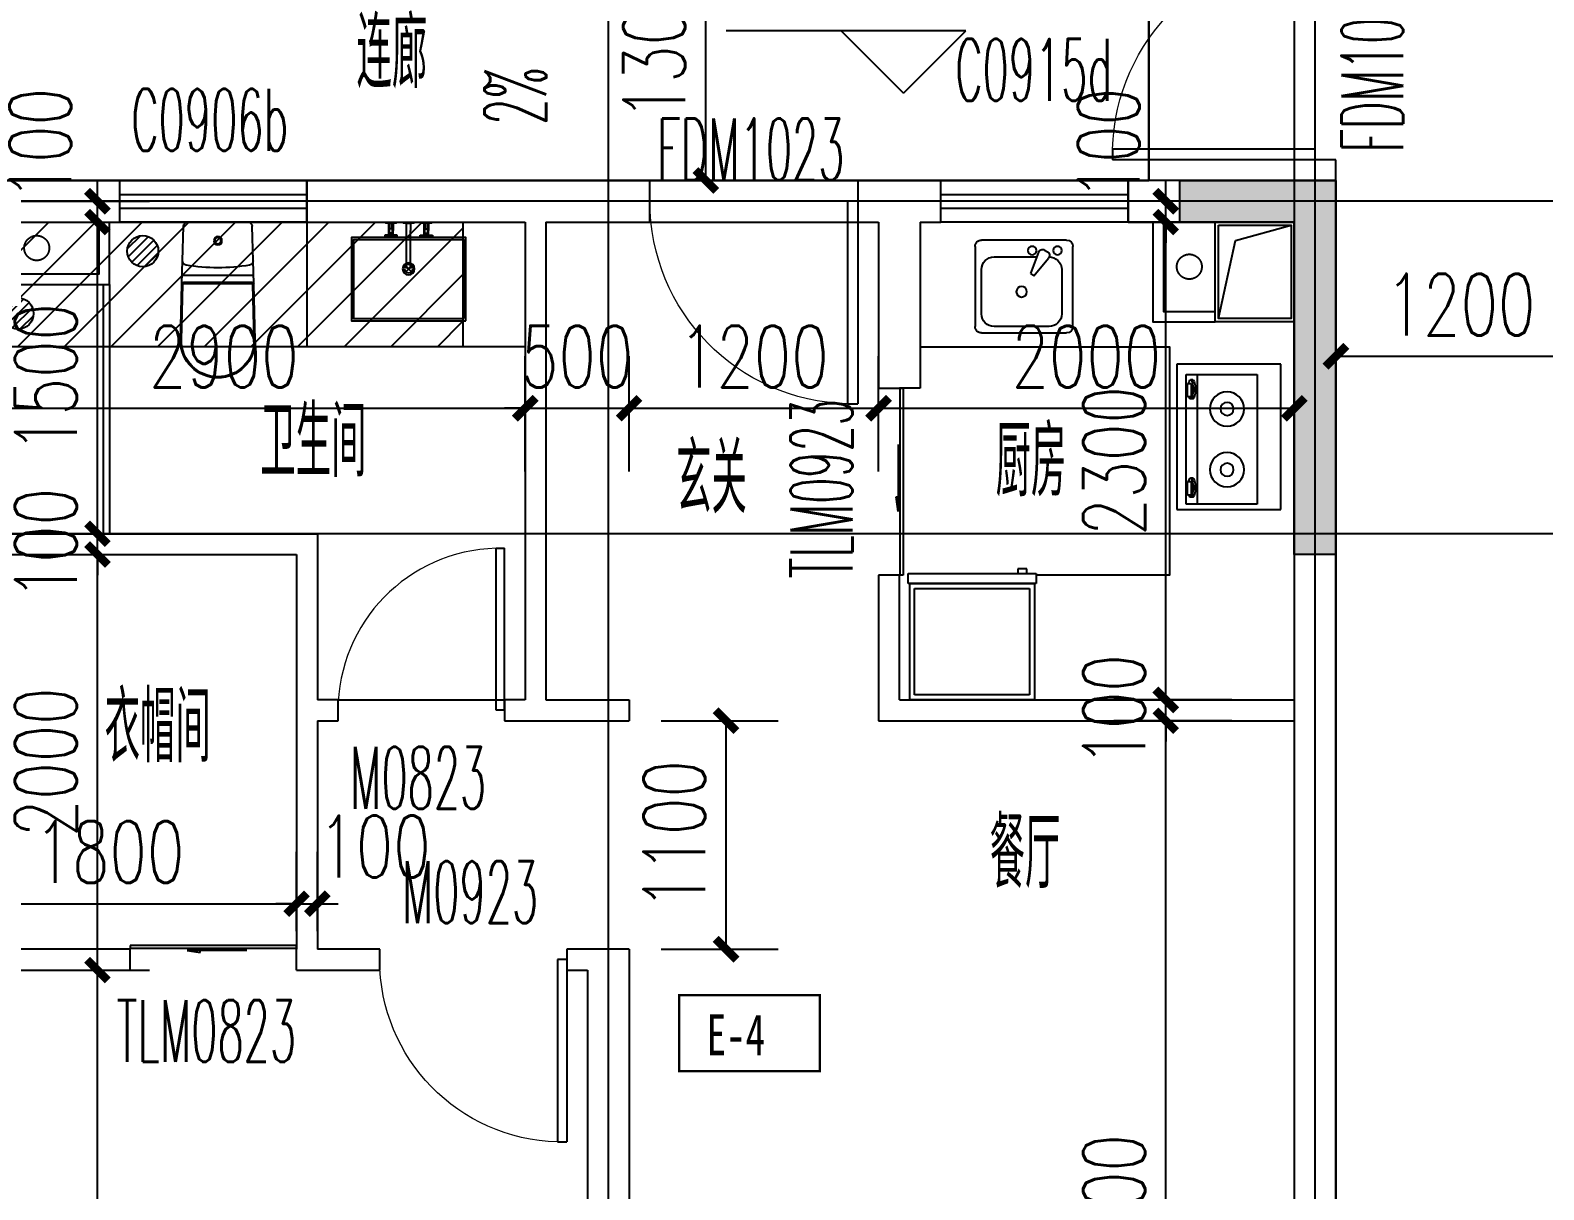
# Model space of a CAD drawing. Extents: x -59851 to 653804, y -249523 to 437614.
# Drawn here: x -9495 to -2214, y 70948 to 76529 of the extents above; entities that cross this region are included whole.
import ezdxf

# ---------------------------------------------------------------- set-up
doc = ezdxf.new("R2010")
doc.units = 0
doc.header["$LTSCALE"] = 1000
doc.header["$MEASUREMENT"] = 0
doc.linetypes.add('CONTINOUS', pattern=[0])
doc.linetypes.add('PS', pattern=[3200, 1500, -200, 1500])
doc.layers.add('A-area(算半面积)', color=23, linetype='Continuous', plot=False)
for name, color, linetype in [('A-Lvtry（卫生间）', 5, 'Continuous'), ('A-Lvtry（厨房）', 5, 'CONTINOUS'), ('A-烟气道', 105, 'Continuous'), ('A-第三道尺寸线', 105, 'Continuous'), ('A-降板区域', 251, 'Continuous'), ('DIM_ELEV', 3, 'Continuous'), ('DIM_SYMB', 3, 'Continuous'), ('DOTE', 16, 'Continuous'), ('LABEL_PM', 7, 'Continuous'), ('mianji', 6, 'Continuous'), ('NL', 5, 'Continuous'), ('PS', 6, 'PS'), ('PUB_HATCH', 8, 'Continuous'), ('PUB_TEXT', 7, 'Continuous'), ('WALL', 2, 'Continuous'), ('WINDOW', 4, 'Continuous'), ('WINDOW_TEXT', 7, 'Continuous'), ('剪力墙', 6, 'Continuous'), ('户型标示', 7, 'Continuous')]:
    doc.layers.add(name, color=color, linetype=linetype)
doc.styles.add('_TCH_DIM', font='SIMPLEX.shx', dxfattribs={"width": 0.7, "bigfont": 'GBCBIG.shx'})
doc.styles.add('_TCH_DIM_T3', font='SIMPLEX.shx', dxfattribs={"width": 0.705882, "bigfont": 'GBCBIG.shx'})
doc.styles.add('_TCH_WINDOW', font='SIMPLEX.shx', dxfattribs={"width": 0.7, "height": 3.5, "bigfont": 'GBCBIG.shx'})
doc.styles.get("Standard").update_dxf_attribs({"font": 'gbenor.shx', "width": 0.7, "bigfont": 'gbcbig.shx'})
doc.styles.add('黑体', font='simhei.ttf', dxfattribs={"width": 0.7})
doc.dimstyles.new('_TCH_ARCH&&100', dxfattribs={"dimtxt": 297.5, "dimasz": 100, "dimexe": 250, "dimexo": 300, "dimgap": 100, "dimtad": 1, "dimdec": 0, "dimzin": 0, "dimdsep": 46, "dimtxsty": '_TCH_DIM_T3', "dimblk": 'ARCHTICK', "dimcen": 0.09, "dimclrt": 7, "dimazin": 2, "dimtfac": 1, "dimtdec": 0, "dimtix": 1, "dimtmove": 2, "dimatfit": 3, "dimfxl": 0, "dimtolj": 1, "dimtzin": 0, "dimarcsym": 0})

# ---------------------------------------------------------------- blocks, each defined once
blk = doc.blocks.new('fdsfdsgfdsgb')
at = {"layer": 'mianji'}
blk.add_lwpolyline([(-184108.2, 152188.3), (-172408.2, 152188.3), (-172408.2, 151788.3), (-168508.2, 151788.3), (-168508.2, 145088.3), (-174408.2, 145088.3)], dxfattribs=at)
blk.add_lwpolyline([(-182008.2, 152188.3), (-182008.2, 150388.3), (-169908.2, 150388.3), (-169908.2, 146588.3), (-174408.2, 146588.3), (-174408.2, 145088.3), (-168508.2, 145088.3), (-168508.2, 151788.3), (-172408.2, 151788.3), (-172408.2, 152188.3)], close=True, dxfattribs=at)
blk = doc.blocks.new('zhouxianssceng0329')
at = {"layer": 'DOTE'}
for p, q in [((-3313.7, 132089.9), (-3313.7, 148798.2)), ((-6713.7, 132089.9), (-6713.7, 143398.2)), ((5501.3, 141898.2), (-10113.7, 141898.2)), ((5501.3, 140298.2), (-44988.6, 140298.2))]:
    blk.add_line(p, q, dxfattribs=at)
blk = doc.blocks.new('jgjlq030328')
at = {"layer": 'PUB_HATCH'}
blk.add_hatch(color=256, dxfattribs=at).paths.add_polyline_path([(-250285, 15511.9), (-249535, 15511.9), (-249535, 13711.9), (-249735, 13711.9), (-249735, 15311.9), (-250285, 15311.9)])
at = {"layer": '剪力墙'}
blk.add_lwpolyline([(-250285, 15511.9), (-249535, 15511.9), (-249535, 13711.9), (-249735, 13711.9), (-249735, 15311.9), (-250285, 15311.9)], close=True, dxfattribs=at)
blk = doc.blocks.new('A$C2EEA3612')
at = {"linetype": 'Continuous'}
for p, q in [((-180, 570), (-172.9, 299.7)), ((-175, 570.2), (-168, 299.8)), ((175, 570.2), (168, 299.8)), ((180, 570), (172.9, 299.7)), ((-172.9, 299.7), (-171.1, 240)), ((-163, 295), (163, 295)), ((172.9, 299.7), (171.1, 240)), ((-171.6, 255), (171.6, 255)), ((-171.1, 240), (-169.5, 186.6)), ((-163, 290), (163, 290)), ((171.1, 240), (169.5, 186.6)), ((-169.5, 186.6), (-165.6, 19.4)), ((169.5, 186.6), (165.6, 19.4)), ((-145.6, 0), (145.6, 0))]:
    blk.add_line(p, q, dxfattribs=at)
for radius in [20, 15]:
    blk.add_circle((0, 90), radius, dxfattribs=at)
for centre, radius, start, end in [((0, 570), 180, 0, 180), ((0, 570), 175, 0, 180), ((-163, 300), 10, 181.7534, 270), ((-163, 300), 5, 181.7534, 270), ((163, 300), 5, 270, 358.2466), ((163, 300), 10, 270, 358.2466), ((0, -673.3), 893.4, 80.14434, 99.85566), ((-149.5, 187.2), 20, 99.85566, 181.7534), ((149.5, 187.2), 20, 358.2466, 80.14434), ((-145.6, 20), 20, 181.7534, 270), ((145.6, 20), 20, 270, 358.2466)]:
    blk.add_arc(centre, radius, start, end, dxfattribs=at)
blk = doc.blocks.new('g3wr')
at = {"color": 251}
blk.add_wipeout([(92376.5, 176270.3), (92376.5, 176416), (92376.5, 176561.6), (92382.1, 176575.5), (92395.9, 176581.5), (92459.4, 176583.5), (92576.3, 176580.9), (92666.2, 176588.6), (92736.4, 176588), (92946.5, 176596), (92946.5, 176591), (93056.8, 176558.2), (93056.8, 176558.2), (93126.5, 176416), (93075.6, 176297.8), (92946.5, 176236), (92831.5, 176244.5), (92676.2, 176243), (92576.3, 176251), (92395.9, 176250.4)], dxfattribs=at)
at = {"xscale": -1, "rotation": 270}
blk.add_blockref('A$C2EEA3612', (92376.5, 176416), dxfattribs=at)
blk = doc.blocks.new('A$C12CE3BE6')
at = {"ltscale": 10}
for p, q in [((180, 469), (200, 469)), ((182.5, 422), (182.5, 442)), ((197.5, 442), (182.5, 442)), ((184.5, 442), (184.5, 469)), ((195.5, 442), (195.5, 469)), ((197.5, 422), (197.5, 442)), ((285.2, 469), (265.2, 469)), ((370, 469), (350, 469)), ((352.5, 422), (352.5, 442)), ((352.5, 442), (367.5, 442)), ((354.5, 442), (354.5, 469)), ((365.5, 442), (365.5, 469)), ((367.5, 422), (367.5, 442)), ((220, 412), (160, 412)), ((160, 412), (160, 405)), ((220, 405), (160, 405)), ((180, 412), (180, 435)), ((197.5, 422), (182.5, 422)), ((187, 412), (187, 422)), ((193, 412), (193, 422)), ((200, 412), (200, 435)), ((220, 405), (220, 412)), ((265.2, 260), (265.2, 435)), ((285.2, 260), (285.2, 435)), ((330, 412), (390, 412)), ((330, 405), (330, 412)), ((330, 405), (390, 405)), ((350, 412), (350, 435)), ((352.5, 422), (367.5, 422)), ((357, 412), (357, 422)), ((363, 412), (363, 422)), ((370, 412), (370, 435)), ((390, 412), (390, 405))]:
    blk.add_line(p, q, dxfattribs=at)
for p, q in [((260.9, 235.9), (289.1, 264.1)), ((260.9, 264.1), (289.1, 235.9))]:
    blk.add_line(p, q)
for points in [[(200, 435), (200, 469), (215, 469), (215, 475), (165, 475), (165, 469), (180, 469), (180, 435)], [(285.2, 435), (285.2, 469), (299.8, 469), (299.8, 475), (250.2, 475), (250.2, 469), (265.2, 469), (265.2, 435)], [(370, 435), (370, 469), (385, 469), (385, 475), (335, 475), (335, 469), (350, 469), (350, 435)]]:
    blk.add_lwpolyline(points, dxfattribs=at)
for points in [[(0, 0), (0, 400), (550, 400), (550, 0)], [(10, 10), (10, 390), (540, 390), (540, 10)]]:
    blk.add_lwpolyline(points, close=True)
for centre in [(190, 408.5), (360, 408.5)]:
    blk.add_circle(centre, 3.5, dxfattribs=at)
for radius in [29.1, 20]:
    blk.add_circle((275, 250), radius)
blk.add_arc((275.2, 260), 10, 180, 0, dxfattribs=at)
blk = doc.blocks.new('BX1')
at = {"layer": 'A-Lvtry（卫生间）'}
for p, q in [((-560, 8), (-607.7, 8)), ((-607.7, 8), (-607.7, -608)), ((-560, -608), (-560, 8)), ((0, 0), (-560, 0)), ((0, -600), (0, 0)), ((-560, 0), (-560, -600)), ((-24, -24), (-536, -24)), ((-536, -24), (-536, -576)), ((-24, -576), (-24, -24)), ((-631.1, -564.3), (-631.1, -520)), ((-631.1, -520), (-607.7, -520)), ((-607.7, -564.3), (-631.1, -564.3)), ((-607.7, -520), (-607.7, -564.3)), ((-536, -576), (-24, -576)), ((-607.7, -608), (-560, -608)), ((-560, -600), (0, -600))]:
    blk.add_line(p, q, dxfattribs=at)
blk = doc.blocks.new('zt1')
at = {"layer": 'A-Lvtry（卫生间）', "linetype": 'Continuous'}
for p, q in [((-700, 0), (0, 0)), ((-700, -500), (-700, 0)), ((0, 0), (0, -500)), ((0, -500), (-700, -500))]:
    blk.add_line(p, q, dxfattribs=at)
at = {"layer": 'A-Lvtry（卫生间）'}
for p, q in [((-673.5, -113.1), (-673.5, -455.5)), ((-50.7, -113.1), (-673.5, -113.1)), ((-50.7, -455.5), (-50.7, -113.1)), ((-673.5, -399.8), (-50.7, -399.8)), ((-640.9, -422.1), (-640.8, -433.8)), ((-565.7, -431.5), (-630.4, -431.5)), ((-630.4, -431.5), (-630.4, -448.2)), ((-565.7, -448.2), (-565.7, -431.5)), ((-549.1, -423.2), (-549.1, -433.7)), ((-167.9, -422.1), (-167.8, -433.8)), ((-157.4, -431.5), (-157.4, -448.2)), ((-92.7, -431.5), (-157.4, -431.5)), ((-92.7, -448.2), (-92.7, -431.5)), ((-76.1, -423.2), (-76.1, -433.7)), ((-673.5, -455.5), (-50.7, -455.5)), ((-630.4, -448.2), (-565.7, -448.2)), ((-157.4, -448.2), (-92.7, -448.2))]:
    blk.add_line(p, q, dxfattribs=at)
for points in [[(-549.1, -423.2, 0.259034), (-551, -419.8, 0.076276), (-562.5, -414.9, 0.036515), (-576.1, -412.4, 0.026615), (-594.9, -411.4, 0.026615), (-613.8, -412.4, 0.036515), (-627.3, -414.9, 0.076276), (-638.9, -419.8, 0.259034), (-640.8, -423.2, 0.078462), (-640.6, -424.5, 0.056762)], [(-549.1, -433.7, 0.259034), (-551, -430.3, 0.076276), (-562.5, -425.4, 0.036515), (-576.1, -422.9, 0.026615), (-594.9, -421.9, 0.026615), (-613.8, -422.9, 0.036515), (-627.3, -425.4, 0.076276), (-638.9, -430.3, 0.259034), (-640.8, -433.7, 0.259034), (-638.9, -437.2, 0.056762), (-630.4, -441.2, 0.036515)], [(-565.7, -442.9, 0.008736), (-562.5, -442.1, 0.076276), (-551, -437.2, 0.259034), (-549.1, -433.7, 0.259034)], [(-76.1, -423.2, 0.259034), (-78, -419.8, 0.076276), (-89.5, -414.9, 0.036515), (-103.1, -412.4, 0.026615), (-121.9, -411.4, 0.026615), (-140.8, -412.4, 0.036515), (-154.3, -414.9, 0.076276), (-165.9, -419.8, 0.259034), (-167.8, -423.2, 0.078462), (-167.6, -424.5, 0.056762)], [(-76.1, -433.7, 0.259034), (-78, -430.3, 0.076276), (-89.5, -425.4, 0.036515), (-103.1, -422.9, 0.026615), (-121.9, -421.9, 0.026615), (-140.8, -422.9, 0.036515), (-154.3, -425.4, 0.076276), (-165.9, -430.3, 0.259034), (-167.8, -433.7, 0.259034), (-165.9, -437.2, 0.056762), (-157.4, -441.2, 0.036515)], [(-92.7, -442.9, 0.008736), (-89.5, -442.1, 0.076276), (-78, -437.2, 0.259034), (-76.1, -433.7, 0.259034)]]:
    blk.add_lwpolyline(points, format="xyb", dxfattribs=at)
at = {"layer": 'A-Lvtry（卫生间）', "linetype": 'Continuous'}
for centre, radius in [((-508.4, -258.5), 82.5), ((-215.8, -258.5), 82.5), ((-508.4, -258.5), 31.6), ((-215.8, -258.5), 31.6)]:
    blk.add_circle(centre, radius, dxfattribs=at)
at = {"layer": 'A-Lvtry（卫生间）', "width": 0.8, "flags": 9}
for tag in ['YSIZE', 'XSIZE']:
    blk.add_attdef(tag, (-350, 0), '', height=0.5, dxfattribs=at)
blk = doc.blocks.new('t4')
at = {"layer": 'A-Lvtry（卫生间）'}
for p, q in [((3876545.3, 2552259.6), (3876931.4, 2552259.6)), ((3876514.8, 2551819.5), (3876514.8, 2552229.1)), ((3876819.6, 2552205.6), (3876606.3, 2552205.6)), ((3876961.9, 2552229.1), (3876961.9, 2551819.5)), ((3876545.3, 2552144.6), (3876545.3, 2551880.5)), ((3876790.3, 2552072.2), (3876875.1, 2552142)), ((3876903.3, 2552093.1), (3876800.4, 2552054.6)), ((3876880.6, 2551880.5), (3876880.6, 2552084.6)), ((3876913.8, 2552122.3), (3876905.6, 2552136.5)), ((3876800.4, 2552054.6), (3876790.3, 2552072.2)), ((3876606.3, 2551819.5), (3876819.6, 2551819.5)), ((3876931.4, 2551789), (3876545.3, 2551789))]:
    blk.add_line(p, q, dxfattribs=at)
for centre, major_axis, start_param, end_param in [((3876545.3, 2552229.1), (-21.6, 21.6), -0.785398, 0.785398), ((3876931.4, 2552229.1), (-21.6, 21.6), 3.926991, 5.497787), ((3876606.3, 2552144.6), (-43.1, 43.1), -0.785398, 0.785398), ((3876819.6, 2552144.6), (43.1, 43.1), 5.497787, 7.068583), ((3876911.1, 2552185.3), (-14.4, 14.4), 4.712389, 10.995574), ((3876888, 2552126.3), (14.4, 14.4), 6.021386, 7.757331), ((3876911.1, 2552063.4), (14.4, 14.4), 6.283185283893945, 12.56637059107353), ((3876896.2, 2552112.2), (-14.4, 14.4), 2.714645, 4.45059), ((3876713, 2552012.6), (18, 18), 6.283185283897186, 12.56637059107677), ((3876606.3, 2551880.5), (-43.1, 43.1), 0.785398, 2.356194), ((3876819.6, 2551880.5), (-43.1, 43.1), 2.356194, 3.926991), ((3876545.3, 2551819.5), (21.6, 21.6), 2.356194, 3.926991), ((3876931.4, 2551819.5), (-21.6, 21.6), 2.356194, 3.926991)]:
    blk.add_ellipse(centre, major_axis=major_axis, ratio=1, start_param=start_param, end_param=end_param, dxfattribs=at)
blk = doc.blocks.new('$DorLib2D$00000001')
for p, q in [((0.45, 0.975), (0.5, 0.975)), ((0.45, 0), (0.45, 0.975)), ((0.5, 0), (0.5, 0.975)), ((0.5, 0), (0.45, 0))]:
    blk.add_line(p, q)
at = {"lineweight": 13}
blk.add_arc((0.475, 0), 0.975, 91.46928, 180, dxfattribs=at)
blk = doc.blocks.new('$DorLib2D$00000129')
at = {"color": 0, "linetype": 'Continuous'}
for p, q in [((-0.5, 0.545), (-0.5, 0.6866)), ((-0.5, 0.6866), (0.5, 0.6866)), ((0.5, 0.6866), (0.5, 0.545)), ((0.5, 0.545), (-0.5, 0.545)), ((-0.5, 0.5), (-0.5, 0.545)), ((0.5, 0.5), (0.5, 0.545)), ((-0.2, 0.4375), (0.1584, 0.4375)), ((0.1584, 0.4375), (0.0804, 0.3408)), ((0.0804, 0.3408), (0.0804, 0.4375))]:
    blk.add_line(p, q, dxfattribs=at)
blk = doc.blocks.new('$TCHSYS$WIN2D')
for p, q in [((-0.5, 0.5), (0.5, 0.5)), ((-0.5, 0.5), (-0.5, -0.5)), ((0.5, 0.5), (0.5, -0.5)), ((0.5, 0.1667), (-0.5, 0.1667)), ((0.5, -0.1667), (-0.5, -0.1667)), ((-0.5, -0.5), (0.5, -0.5))]:
    blk.add_line(p, q)
blk = doc.blocks.new('_ArchTick')
at = {"color": 0, "linetype": 'ByBlock', "const_width": 0.4}
blk.add_lwpolyline([(-0.5, -0.5), (0.5, 0.5)], dxfattribs=at)
blk = doc.blocks.new('*D757')
at = {"layer": 'A-第三道尺寸线', "color": 0, "lineweight": -2, "transparency": 16777216}
for p, q in [((17873.7, 167934.8), (17873.7, 168034.8)), ((17457.5, 167934.8), (18123.7, 167934.8)), ((17873.7, 167834.8), (17873.7, 167934.8)), ((17457.5, 167834.8), (18123.7, 167834.8)), ((17873.7, 167834.8), (17873.7, 167734.8))]:
    blk.add_line(p, q, dxfattribs=at)
at = {"layer": 'Defpoints', "color": 0, "transparency": 16777216}
for p in [(17157.5, 167934.8), (17873.7, 167934.8), (17157.5, 167834.8)]:
    blk.add_point(p, dxfattribs=at)
at = {"layer": 'A-第三道尺寸线', "color": 0, "lineweight": -2, "transparency": 16777216, "xscale": 100, "yscale": 100, "zscale": 100}
for p, rotation in [((17873.7, 167934.8), 270), ((17873.7, 167834.8), 90)]:
    blk.add_blockref('_ArchTick', p, dxfattribs=dict(at, rotation=rotation))
at = {"layer": 'A-第三道尺寸线', "color": 7, "transparency": 16777216, "insert": (17598.7, 168209.8), "char_height": 297.5, "attachment_point": 5, "rotation": 90, "style": '_TCH_DIM_T3'}
blk.add_mtext('\\A1;100', dxfattribs=at)
blk = doc.blocks.new('*D758')
at = {"layer": 'A-第三道尺寸线', "color": 0, "lineweight": -2, "transparency": 16777216}
for p, q in [((17457.5, 167834.8), (18123.7, 167834.8)), ((17873.7, 166334.8), (17873.7, 167834.8)), ((17457.5, 166334.8), (18123.7, 166334.8))]:
    blk.add_line(p, q, dxfattribs=at)
at = {"layer": 'Defpoints', "color": 0, "transparency": 16777216}
for p in [(17157.5, 167834.8), (17873.7, 167834.8), (17157.5, 166334.8)]:
    blk.add_point(p, dxfattribs=at)
at = {"layer": 'A-第三道尺寸线', "color": 0, "lineweight": -2, "transparency": 16777216, "xscale": 100, "yscale": 100, "zscale": 100}
for p, rotation in [((17873.7, 167834.8), 90), ((17873.7, 166334.8), 270)]:
    blk.add_blockref('_ArchTick', p, dxfattribs=dict(at, rotation=rotation))
at = {"layer": 'A-第三道尺寸线', "color": 7, "transparency": 16777216, "insert": (17625, 167084.8), "char_height": 297.5, "attachment_point": 5, "rotation": 90, "style": '_TCH_DIM_T3'}
blk.add_mtext('\\A1;1500', dxfattribs=at)
blk = doc.blocks.new('*D759')
at = {"layer": 'A-第三道尺寸线', "color": 0, "lineweight": -2, "transparency": 16777216}
for p, q in [((17873.7, 166334.8), (17873.7, 166434.8)), ((17457.5, 166334.8), (18123.7, 166334.8)), ((17873.7, 166234.8), (17873.7, 166334.8)), ((17457.5, 166234.8), (18123.7, 166234.8)), ((17873.7, 166234.8), (17873.7, 166134.8))]:
    blk.add_line(p, q, dxfattribs=at)
at = {"layer": 'Defpoints', "color": 0, "transparency": 16777216}
for p in [(17157.5, 166334.8), (17873.7, 166334.8), (17157.5, 166234.8)]:
    blk.add_point(p, dxfattribs=at)
at = {"layer": 'A-第三道尺寸线', "color": 0, "lineweight": -2, "transparency": 16777216, "xscale": 100, "yscale": 100, "zscale": 100}
for p, rotation in [((17873.7, 166334.8), 270), ((17873.7, 166234.8), 90)]:
    blk.add_blockref('_ArchTick', p, dxfattribs=dict(at, rotation=rotation))
at = {"layer": 'A-第三道尺寸线', "color": 7, "transparency": 16777216, "insert": (17625, 166284.8), "char_height": 297.5, "attachment_point": 5, "rotation": 90, "style": '_TCH_DIM_T3'}
blk.add_mtext('\\A1;100', dxfattribs=at)
blk = doc.blocks.new('*D760')
at = {"layer": 'A-第三道尺寸线', "color": 0, "lineweight": -2, "transparency": 16777216}
for p, q in [((17457.5, 166234.8), (18123.7, 166234.8)), ((17873.7, 164234.8), (17873.7, 166234.8)), ((17457.5, 164234.8), (18123.7, 164234.8))]:
    blk.add_line(p, q, dxfattribs=at)
at = {"layer": 'Defpoints', "color": 0, "transparency": 16777216}
for p in [(17157.5, 166234.8), (17873.7, 166234.8), (17157.5, 164234.8)]:
    blk.add_point(p, dxfattribs=at)
at = {"layer": 'A-第三道尺寸线', "color": 0, "lineweight": -2, "transparency": 16777216, "xscale": 100, "yscale": 100, "zscale": 100}
for p, rotation in [((17873.7, 166234.8), 90), ((17873.7, 164234.8), 270)]:
    blk.add_blockref('_ArchTick', p, dxfattribs=dict(at, rotation=rotation))
at = {"layer": 'A-第三道尺寸线', "color": 7, "transparency": 16777216, "insert": (17625, 165234.8), "char_height": 297.5, "attachment_point": 5, "rotation": 90, "style": '_TCH_DIM_T3'}
blk.add_mtext('\\A1;2000', dxfattribs=at)
blk = doc.blocks.new('*D761')
at = {"layer": 'A-第三道尺寸线', "color": 0, "lineweight": -2, "transparency": 16777216}
for p, q in [((17457.5, 164234.8), (18123.7, 164234.8)), ((17873.7, 160734.8), (17873.7, 164234.8)), ((17457.5, 160734.8), (18123.7, 160734.8))]:
    blk.add_line(p, q, dxfattribs=at)
at = {"layer": 'Defpoints', "color": 0, "transparency": 16777216}
for p in [(17157.5, 164234.8), (17873.7, 164234.8), (17157.5, 160734.8)]:
    blk.add_point(p, dxfattribs=at)
at = {"layer": 'A-第三道尺寸线', "color": 0, "lineweight": -2, "transparency": 16777216, "xscale": 100, "yscale": 100, "zscale": 100}
for p, rotation in [((17873.7, 164234.8), 90), ((17873.7, 160734.8), 270)]:
    blk.add_blockref('_ArchTick', p, dxfattribs=dict(at, rotation=rotation))
at = {"layer": 'A-第三道尺寸线', "color": 7, "transparency": 16777216, "insert": (17625, 162484.8), "char_height": 297.5, "attachment_point": 5, "rotation": 90, "style": '_TCH_DIM_T3'}
blk.add_mtext('\\A1;3500', dxfattribs=at)
blk = doc.blocks.new('*D763')
at = {"layer": 'A-第三道尺寸线', "color": 0, "lineweight": -2, "transparency": 16777216}
for p, q in [((23013.2, 167934.8), (23013.2, 168034.8)), ((23331.5, 167934.8), (22763.2, 167934.8)), ((23013.2, 167834.8), (23013.2, 167934.8)), ((23331.5, 167834.8), (22763.2, 167834.8)), ((23013.2, 167834.8), (23013.2, 167734.8))]:
    blk.add_line(p, q, dxfattribs=at)
at = {"layer": 'Defpoints', "color": 0, "transparency": 16777216}
for p in [(23013.2, 167934.8), (23631.5, 167934.8), (23631.5, 167834.8)]:
    blk.add_point(p, dxfattribs=at)
at = {"layer": 'A-第三道尺寸线', "color": 0, "lineweight": -2, "transparency": 16777216, "xscale": 100, "yscale": 100, "zscale": 100}
for p, rotation in [((23013.2, 167934.8), 270), ((23013.2, 167834.8), 90)]:
    blk.add_blockref('_ArchTick', p, dxfattribs=dict(at, rotation=rotation))
at = {"layer": 'A-第三道尺寸线', "color": 7, "transparency": 16777216, "insert": (22738.2, 168209.8), "char_height": 297.5, "attachment_point": 5, "rotation": 90, "style": '_TCH_DIM_T3'}
blk.add_mtext('\\A1;100', dxfattribs=at)
blk = doc.blocks.new('*D764')
at = {"layer": 'A-第三道尺寸线', "color": 0, "lineweight": -2, "transparency": 16777216}
for p, q in [((23331.5, 167834.8), (22763.2, 167834.8)), ((23013.2, 165534.8), (23013.2, 167834.8)), ((23331.5, 165534.8), (22763.2, 165534.8))]:
    blk.add_line(p, q, dxfattribs=at)
at = {"layer": 'Defpoints', "color": 0, "transparency": 16777216}
for p in [(23013.2, 167834.8), (23631.5, 167834.8), (23631.5, 165534.8)]:
    blk.add_point(p, dxfattribs=at)
at = {"layer": 'A-第三道尺寸线', "color": 0, "lineweight": -2, "transparency": 16777216, "xscale": 100, "yscale": 100, "zscale": 100}
for p, rotation in [((23013.2, 167834.8), 90), ((23013.2, 165534.8), 270)]:
    blk.add_blockref('_ArchTick', p, dxfattribs=dict(at, rotation=rotation))
at = {"layer": 'A-第三道尺寸线', "color": 7, "transparency": 16777216, "insert": (22764.5, 166684.8), "char_height": 297.5, "attachment_point": 5, "rotation": 90, "style": '_TCH_DIM_T3'}
blk.add_mtext('\\A1;2300', dxfattribs=at)
blk = doc.blocks.new('*D765')
at = {"layer": 'A-第三道尺寸线', "color": 0, "lineweight": -2, "transparency": 16777216}
for p, q in [((23013.2, 165534.8), (23013.2, 165634.8)), ((23331.5, 165534.8), (22763.2, 165534.8)), ((23013.2, 165434.8), (23013.2, 165534.8)), ((23331.5, 165434.8), (22763.2, 165434.8)), ((23013.2, 165434.8), (23013.2, 165334.8))]:
    blk.add_line(p, q, dxfattribs=at)
at = {"layer": 'Defpoints', "color": 0, "transparency": 16777216}
for p in [(23013.2, 165534.8), (23631.5, 165534.8), (23631.5, 165434.8)]:
    blk.add_point(p, dxfattribs=at)
at = {"layer": 'A-第三道尺寸线', "color": 0, "lineweight": -2, "transparency": 16777216, "xscale": 100, "yscale": 100, "zscale": 100}
for p, rotation in [((23013.2, 165534.8), 270), ((23013.2, 165434.8), 90)]:
    blk.add_blockref('_ArchTick', p, dxfattribs=dict(at, rotation=rotation))
at = {"layer": 'A-第三道尺寸线', "color": 7, "transparency": 16777216, "insert": (22764.5, 165484.8), "char_height": 297.5, "attachment_point": 5, "rotation": 90, "style": '_TCH_DIM_T3'}
blk.add_mtext('\\A1;100', dxfattribs=at)
blk = doc.blocks.new('*D766')
at = {"layer": 'A-第三道尺寸线', "color": 0, "lineweight": -2, "transparency": 16777216}
for p, q in [((23331.5, 165434.8), (22763.2, 165434.8)), ((23013.2, 160734.8), (23013.2, 165434.8)), ((23331.5, 160734.8), (22763.2, 160734.8))]:
    blk.add_line(p, q, dxfattribs=at)
at = {"layer": 'Defpoints', "color": 0, "transparency": 16777216}
for p in [(23013.2, 165434.8), (23631.5, 165434.8), (23631.5, 160734.8)]:
    blk.add_point(p, dxfattribs=at)
at = {"layer": 'A-第三道尺寸线', "color": 0, "lineweight": -2, "transparency": 16777216, "xscale": 100, "yscale": 100, "zscale": 100}
for p, rotation in [((23013.2, 165434.8), 90), ((23013.2, 160734.8), 270)]:
    blk.add_blockref('_ArchTick', p, dxfattribs=dict(at, rotation=rotation))
at = {"layer": 'A-第三道尺寸线', "color": 7, "transparency": 16777216, "insert": (22764.5, 163084.8), "char_height": 297.5, "attachment_point": 5, "rotation": 90, "style": '_TCH_DIM_T3'}
blk.add_mtext('\\A1;4700', dxfattribs=at)
blk = doc.blocks.new('*D770')
at = {"layer": 'A-第三道尺寸线', "color": 0, "lineweight": -2, "transparency": 16777216}
for p, q in [((17031.5, 166634.8), (17031.5, 167188.6)), ((19931.5, 166634.8), (19931.5, 167188.6)), ((17031.5, 166938.6), (19931.5, 166938.6))]:
    blk.add_line(p, q, dxfattribs=at)
at = {"layer": 'Defpoints', "color": 0, "transparency": 16777216}
for p in [(19931.5, 166938.6), (17031.5, 166334.8), (19931.5, 166334.8)]:
    blk.add_point(p, dxfattribs=at)
at = {"layer": 'A-第三道尺寸线', "color": 0, "lineweight": -2, "transparency": 16777216, "xscale": 100, "yscale": 100, "zscale": 100, "rotation": 180}
blk.add_blockref('_ArchTick', (17031.5, 166938.6), dxfattribs=at)
at = {"layer": 'A-第三道尺寸线', "color": 0, "lineweight": -2, "transparency": 16777216, "xscale": 100, "yscale": 100, "zscale": 100}
blk.add_blockref('_ArchTick', (19931.5, 166938.6), dxfattribs=at)
at = {"layer": 'A-第三道尺寸线', "color": 7, "transparency": 16777216, "insert": (18481.5, 167187.3), "char_height": 297.5, "attachment_point": 5, "style": '_TCH_DIM_T3'}
blk.add_mtext('\\A1;2900', dxfattribs=at)
blk = doc.blocks.new('*D771')
at = {"layer": 'A-第三道尺寸线', "color": 0, "lineweight": -2, "transparency": 16777216}
for p, q in [((19931.5, 166634.8), (19931.5, 167188.6)), ((20431.5, 166634.8), (20431.5, 167188.6)), ((19931.5, 166938.6), (19831.5, 166938.6)), ((19931.5, 166938.6), (20431.5, 166938.6)), ((20431.5, 166938.6), (20531.5, 166938.6))]:
    blk.add_line(p, q, dxfattribs=at)
at = {"layer": 'Defpoints', "color": 0, "transparency": 16777216}
for p in [(20431.5, 166938.6), (19931.5, 166334.8), (20431.5, 166334.8)]:
    blk.add_point(p, dxfattribs=at)
at = {"layer": 'A-第三道尺寸线', "color": 0, "lineweight": -2, "transparency": 16777216, "xscale": 100, "yscale": 100, "zscale": 100}
blk.add_blockref('_ArchTick', (19931.5, 166938.6), dxfattribs=at)
at = {"layer": 'A-第三道尺寸线', "color": 0, "lineweight": -2, "transparency": 16777216, "xscale": 100, "yscale": 100, "zscale": 100, "rotation": 180}
blk.add_blockref('_ArchTick', (20431.5, 166938.6), dxfattribs=at)
at = {"layer": 'A-第三道尺寸线', "color": 7, "transparency": 16777216, "insert": (20181.5, 167187.3), "char_height": 297.5, "attachment_point": 5, "style": '_TCH_DIM_T3'}
blk.add_mtext('\\A1;500', dxfattribs=at)
blk = doc.blocks.new('*D772')
at = {"layer": 'A-第三道尺寸线', "color": 0, "lineweight": -2, "transparency": 16777216}
for p, q in [((20431.5, 166634.8), (20431.5, 167188.6)), ((21631.5, 166634.8), (21631.5, 167188.6)), ((20431.5, 166938.6), (21631.5, 166938.6))]:
    blk.add_line(p, q, dxfattribs=at)
at = {"layer": 'Defpoints', "color": 0, "transparency": 16777216}
for p in [(21631.5, 166938.6), (20431.5, 166334.8), (21631.5, 166334.8)]:
    blk.add_point(p, dxfattribs=at)
at = {"layer": 'A-第三道尺寸线', "color": 0, "lineweight": -2, "transparency": 16777216, "xscale": 100, "yscale": 100, "zscale": 100, "rotation": 180}
blk.add_blockref('_ArchTick', (20431.5, 166938.6), dxfattribs=at)
at = {"layer": 'A-第三道尺寸线', "color": 0, "lineweight": -2, "transparency": 16777216, "xscale": 100, "yscale": 100, "zscale": 100}
blk.add_blockref('_ArchTick', (21631.5, 166938.6), dxfattribs=at)
at = {"layer": 'A-第三道尺寸线', "color": 7, "transparency": 16777216, "insert": (21031.5, 167187.3), "char_height": 297.5, "attachment_point": 5, "style": '_TCH_DIM_T3'}
blk.add_mtext('\\A1;1200', dxfattribs=at)
blk = doc.blocks.new('*D773')
at = {"layer": 'A-第三道尺寸线', "color": 0, "lineweight": -2, "transparency": 16777216}
for p, q in [((21631.5, 166634.8), (21631.5, 167188.6)), ((23631.5, 166634.8), (23631.5, 167188.6)), ((21631.5, 166938.6), (23631.5, 166938.6))]:
    blk.add_line(p, q, dxfattribs=at)
at = {"layer": 'Defpoints', "color": 0, "transparency": 16777216}
for p in [(23631.5, 166938.6), (21631.5, 166334.8), (23631.5, 166334.8)]:
    blk.add_point(p, dxfattribs=at)
at = {"layer": 'A-第三道尺寸线', "color": 0, "lineweight": -2, "transparency": 16777216, "xscale": 100, "yscale": 100, "zscale": 100, "rotation": 180}
blk.add_blockref('_ArchTick', (21631.5, 166938.6), dxfattribs=at)
at = {"layer": 'A-第三道尺寸线', "color": 0, "lineweight": -2, "transparency": 16777216, "xscale": 100, "yscale": 100, "zscale": 100}
blk.add_blockref('_ArchTick', (23631.5, 166938.6), dxfattribs=at)
at = {"layer": 'A-第三道尺寸线', "color": 7, "transparency": 16777216, "insert": (22631.5, 167187.3), "char_height": 297.5, "attachment_point": 5, "style": '_TCH_DIM_T3'}
blk.add_mtext('\\A1;2000', dxfattribs=at)
blk = doc.blocks.new('*D774')
at = {"layer": 'A-第三道尺寸线', "color": 0, "lineweight": -2, "transparency": 16777216}
for p, q in [((20585.5, 165434.8), (21147.7, 165434.8)), ((20897.7, 164334.8), (20897.7, 165434.8)), ((20585.5, 164334.8), (21147.7, 164334.8))]:
    blk.add_line(p, q, dxfattribs=at)
at = {"layer": 'Defpoints', "color": 0, "transparency": 16777216}
for p in [(20285.5, 165434.8), (20897.7, 165434.8), (20285.5, 164334.8)]:
    blk.add_point(p, dxfattribs=at)
at = {"layer": 'A-第三道尺寸线', "color": 0, "lineweight": -2, "transparency": 16777216, "xscale": 100, "yscale": 100, "zscale": 100}
for p, rotation in [((20897.7, 165434.8), 90), ((20897.7, 164334.8), 270)]:
    blk.add_blockref('_ArchTick', p, dxfattribs=dict(at, rotation=rotation))
at = {"layer": 'A-第三道尺寸线', "color": 7, "transparency": 16777216, "insert": (20649, 164884.8), "char_height": 297.5, "attachment_point": 5, "rotation": 90, "style": '_TCH_DIM_T3'}
blk.add_mtext('\\A1;1100', dxfattribs=at)
blk = doc.blocks.new('*D776')
at = {"layer": 'A-第三道尺寸线', "color": 0, "lineweight": -2, "transparency": 16777216}
for p, q in [((17031.5, 164421.8), (17031.5, 164804.1)), ((18831.5, 164421.8), (18831.5, 164804.1)), ((17031.5, 164554.1), (18831.5, 164554.1))]:
    blk.add_line(p, q, dxfattribs=at)
at = {"layer": 'Defpoints', "color": 0, "transparency": 16777216}
for p in [(18831.5, 164554.1), (17031.5, 164121.8), (18831.5, 164121.8)]:
    blk.add_point(p, dxfattribs=at)
at = {"layer": 'A-第三道尺寸线', "color": 0, "lineweight": -2, "transparency": 16777216, "xscale": 100, "yscale": 100, "zscale": 100, "rotation": 180}
blk.add_blockref('_ArchTick', (17031.5, 164554.1), dxfattribs=at)
at = {"layer": 'A-第三道尺寸线', "color": 0, "lineweight": -2, "transparency": 16777216, "xscale": 100, "yscale": 100, "zscale": 100}
blk.add_blockref('_ArchTick', (18831.5, 164554.1), dxfattribs=at)
at = {"layer": 'A-第三道尺寸线', "color": 7, "transparency": 16777216, "insert": (17931.5, 164802.8), "char_height": 297.5, "attachment_point": 5, "style": '_TCH_DIM_T3'}
blk.add_mtext('\\A1;1800', dxfattribs=at)
blk = doc.blocks.new('*D777')
at = {"layer": 'A-第三道尺寸线', "color": 0, "lineweight": -2, "transparency": 16777216}
for p, q in [((18831.5, 164421.8), (18831.5, 164804.1)), ((18931.5, 164421.8), (18931.5, 164804.1)), ((18831.5, 164554.1), (18731.5, 164554.1)), ((18831.5, 164554.1), (18931.5, 164554.1)), ((18931.5, 164554.1), (19031.5, 164554.1))]:
    blk.add_line(p, q, dxfattribs=at)
at = {"layer": 'Defpoints', "color": 0, "transparency": 16777216}
for p in [(18931.5, 164554.1), (18831.5, 164121.8), (18931.5, 164121.8)]:
    blk.add_point(p, dxfattribs=at)
at = {"layer": 'A-第三道尺寸线', "color": 0, "lineweight": -2, "transparency": 16777216, "xscale": 100, "yscale": 100, "zscale": 100}
blk.add_blockref('_ArchTick', (18831.5, 164554.1), dxfattribs=at)
at = {"layer": 'A-第三道尺寸线', "color": 0, "lineweight": -2, "transparency": 16777216, "xscale": 100, "yscale": 100, "zscale": 100, "rotation": 180}
blk.add_blockref('_ArchTick', (18931.5, 164554.1), dxfattribs=at)
at = {"layer": 'A-第三道尺寸线', "color": 7, "transparency": 16777216, "insert": (19206.5, 164829.1), "char_height": 297.5, "attachment_point": 5, "style": '_TCH_DIM_T3'}
blk.add_mtext('\\A1;100', dxfattribs=at)
blk = doc.blocks.new('*D790')
at = {"layer": 'A-第三道尺寸线', "color": 0, "lineweight": -2, "transparency": 16777216}
for p, q in [((87562, 166834.8), (87562, 167438.6)), ((88762, 166834.8), (88762, 167438.6)), ((87562, 167188.6), (88762, 167188.6))]:
    blk.add_line(p, q, dxfattribs=at)
at = {"layer": 'Defpoints', "color": 0, "transparency": 16777216}
for p in [(88762, 167188.6), (87562, 166534.8), (88762, 166534.8)]:
    blk.add_point(p, dxfattribs=at)
at = {"layer": 'A-第三道尺寸线', "color": 0, "lineweight": -2, "transparency": 16777216, "xscale": 100, "yscale": 100, "zscale": 100, "rotation": 180}
blk.add_blockref('_ArchTick', (87562, 167188.6), dxfattribs=at)
at = {"layer": 'A-第三道尺寸线', "color": 0, "lineweight": -2, "transparency": 16777216, "xscale": 100, "yscale": 100, "zscale": 100}
blk.add_blockref('_ArchTick', (88762, 167188.6), dxfattribs=at)
at = {"layer": 'A-第三道尺寸线', "color": 7, "transparency": 16777216, "insert": (88162, 167437.3), "char_height": 297.5, "attachment_point": 5, "style": '_TCH_DIM_T3'}
blk.add_mtext('\\A1;1200', dxfattribs=at)
blk = doc.blocks.new('3-122')
at = {"layer": 'DIM_ELEV'}
for p, q in [((-126751.8, 83318.4), (-127905.1, 83318.4)), ((-127051.8, 83018.4), (-127351.8, 83318.4)), ((-127051.8, 83018.4), (-126751.8, 83318.4))]:
    blk.add_line(p, q, dxfattribs=at)
at = {"layer": 'PUB_TEXT', "width": 0.7}
blk.add_text('连廊', height=337.59, dxfattribs=at).set_placement((-129683.4, 83043.3))
blk = doc.blocks.new('_LV13')
at = {"color": 0}
for p, q in [((-0.071, 0.495), (-0.495, 0.071)), ((0.183, 0.465), (-0.465, -0.183)), ((0.354, 0.354), (-0.354, -0.354)), ((0.465, 0.183), (-0.183, -0.465)), ((0.495, -0.071), (0.071, -0.495))]:
    blk.add_line(p, q, dxfattribs=at)
blk.add_circle((0, 0), 0.5)
blk = doc.blocks.new('e405055')
at = {"layer": 'NL', "ltscale": 0.5, "extrusion": (0, 0, -1), "xscale": -150, "yscale": 150, "zscale": -150}
for p in [(110296, 74466), (110896, 74166)]:
    blk.add_blockref('_LV13', p, dxfattribs=at)
blk = doc.blocks.new('*D2022')
at = {"layer": 'A-第三道尺寸线', "color": 0, "lineweight": -2, "transparency": 16777216}
for p, q in [((-5813.7, 77105.7), (-6494.4, 77105.7)), ((-6244.4, 75805.7), (-6244.4, 77105.7)), ((-5813.7, 75805.7), (-6494.4, 75805.7))]:
    blk.add_line(p, q, dxfattribs=at)
at = {"layer": 'Defpoints', "color": 0, "transparency": 16777216}
for p in [(-6244.4, 77105.7), (-5513.7, 77105.7), (-5513.7, 75805.7)]:
    blk.add_point(p, dxfattribs=at)
at = {"layer": 'A-第三道尺寸线', "color": 0, "lineweight": -2, "transparency": 16777216, "xscale": 100, "yscale": 100, "zscale": 100}
for p, rotation in [((-6244.4, 77105.7), 90), ((-6244.4, 75805.7), 270)]:
    blk.add_blockref('_ArchTick', p, dxfattribs=dict(at, rotation=rotation))
at = {"layer": 'A-第三道尺寸线', "color": 7, "transparency": 16777216, "insert": (-6493.1, 76455.7), "char_height": 297.5, "attachment_point": 5, "rotation": 90, "style": '_TCH_DIM_T3'}
blk.add_mtext('\\A1;1300', dxfattribs=at)
blk = doc.blocks.new('A4huhuxing')
at = {"layer": 'A-Lvtry（卫生间）'}
for points in [[(19931.5, 167234.8), (18882.6, 167234.8), (18882.6, 167834.8)], [(17901.5, 167534.8), (17901.5, 166334.8)], [(17931.5, 167534.8), (17931.5, 166334.8)]]:
    blk.add_lwpolyline(points, dxfattribs=at)
at = {"layer": 'A-Lvtry（厨房）'}
blk.add_lwpolyline([(21831.5, 167234.8), (23031.5, 167234.8), (23031.5, 166135.3), (22389.1, 166135.3)], dxfattribs=at)
at = {"layer": 'A-烟气道'}
for points in [[(23251.5, 167834.8), (23631.5, 167834.8), (23631.5, 167354.8), (23251.5, 167354.8)], [(23266.5, 167819.8), (23616.5, 167819.8), (23616.5, 167369.8), (23266.5, 167369.8)]]:
    blk.add_lwpolyline(points, close=True, dxfattribs=at)
blk.add_lwpolyline([(23266.5, 167369.8), (23348.9, 167745.9), (23616.5, 167819.8)], dxfattribs=at)
at = {"layer": 'PS', "ltscale": 0.5}
for centre in [(17581.5, 167709.8), (23126.5, 167619.8)]:
    blk.add_circle(centre, 60, dxfattribs=at)
at = {"layer": 'WALL'}
for p, q in [((17981.5, 168034.8), (16831.5, 168034.8)), ((17981.5, 167834.8), (17981.5, 168034.8)), ((20031.5, 168034.8), (18881.5, 168034.8)), ((18881.5, 168034.8), (18881.5, 167834.8)), ((20531.5, 168034.8), (20031.5, 168034.8)), ((20531.5, 167834.8), (20531.5, 168034.8)), ((21731.5, 168034.8), (21531.5, 168034.8)), ((21531.5, 168034.8), (21531.5, 167834.8)), ((21931.5, 168034.8), (21731.5, 168034.8)), ((21931.5, 167834.8), (21931.5, 168034.8)), ((23831.5, 168034.8), (22831.5, 168034.8)), ((22831.5, 168034.8), (22831.5, 167834.8)), ((23831.5, 168034.8), (23831.5, 165434.8)), ((17031.5, 167834.8), (17981.5, 167834.8)), ((18881.5, 167834.8), (19931.5, 167834.8)), ((19931.5, 167834.8), (19931.5, 165534.8)), ((20031.5, 167834.8), (20031.5, 165534.8)), ((20031.5, 167834.8), (20531.5, 167834.8)), ((21531.5, 167834.8), (21631.5, 167834.8)), ((21631.5, 167834.8), (21631.5, 167034.8)), ((21831.5, 167834.8), (21831.5, 167034.8)), ((21831.5, 167834.8), (21931.5, 167834.8)), ((22831.5, 167834.8), (23631.5, 167834.8)), ((23631.5, 167834.8), (23631.5, 165534.8)), ((21631.5, 167034.8), (21731.5, 167034.8)), ((21831.5, 167034.8), (21731.5, 167034.8)), ((17031.5, 166334.8), (18931.5, 166334.8)), ((18931.5, 166334.8), (18931.5, 165534.8)), ((17031.5, 166234.8), (18831.5, 166234.8)), ((18831.5, 166234.8), (18831.5, 165434.8)), ((21731.5, 166134.8), (21631.5, 166134.8)), ((21631.5, 166134.8), (21631.5, 165434.8)), ((21731.5, 165534.8), (21731.5, 166134.8)), ((19031.5, 165534.8), (18931.5, 165534.8)), ((19031.5, 165434.8), (19031.5, 165534.8)), ((19931.5, 165534.8), (19831.5, 165534.8)), ((19831.5, 165534.8), (19831.5, 165434.8)), ((20031.5, 165534.8), (20431.5, 165534.8)), ((20431.5, 165534.8), (20431.5, 165434.8)), ((21731.5, 165534.8), (23631.5, 165534.8)), ((18831.5, 165434.8), (18831.5, 164334.8)), ((18931.5, 165434.8), (18931.5, 164334.8)), ((18931.5, 165434.8), (19031.5, 165434.8)), ((19831.5, 165434.8), (20031.5, 165434.8)), ((20031.5, 165434.8), (20431.5, 165434.8)), ((21631.5, 165434.8), (23631.5, 165434.8)), ((23631.5, 165434.8), (23631.5, 160734.8)), ((23831.5, 165434.8), (23831.5, 160634.8)), ((18031.5, 164334.8), (17031.5, 164334.8)), ((18031.5, 164234.8), (18031.5, 164334.8)), ((18831.5, 164234.8), (18831.5, 164334.8)), ((19231.5, 164334.8), (18931.5, 164334.8)), ((19231.5, 164234.8), (19231.5, 164334.8)), ((20431.5, 164334.8), (20131.5, 164334.8)), ((20131.5, 164334.8), (20131.5, 164234.8)), ((20431.5, 164334.8), (20431.5, 160734.8)), ((17031.5, 164234.8), (18031.5, 164234.8)), ((18831.5, 164234.8), (19231.5, 164234.8)), ((20131.5, 164234.8), (20231.5, 164234.8)), ((20231.5, 164234.8), (20231.5, 160734.8))]:
    blk.add_line(p, q, dxfattribs=at)
for points in [[(17031.5, 167534.8), (17931.5, 167534.8), (17931.5, 167834.8)], [(17031.5, 167584.8), (17881.5, 167584.8), (17881.5, 167834.8)], [(22951.5, 167834.8), (22951.5, 167354.8), (23251.5, 167354.8)], [(23001.5, 167834.8), (23001.5, 167404.8), (23251.5, 167404.8)]]:
    blk.add_lwpolyline(points, dxfattribs=at)
at = {"layer": 'WINDOW'}
for p, q in [((20531.5, 167834.8), (21531.5, 167834.8)), ((19031.5, 165534.8), (19831.5, 165534.8))]:
    blk.add_line(p, q, dxfattribs=at)
at = {"layer": '户型标示', "color": 2, "const_width": 11.2}
blk.add_lwpolyline([(20671.7, 164113.9), (21349.3, 164113.9), (21349.3, 163747.5), (20671.7, 163747.5)], close=True, dxfattribs=at)
at = {"layer": 'A-Lvtry（卫生间）', "rotation": 270}
blk.add_blockref('g3wr', (-157963.2, 260211.3), dxfattribs=at)
at = {"layer": 'A-Lvtry（卫生间）', "xscale": -1}
blk.add_blockref('A$C12CE3BE6', (19645.6, 167359.8), dxfattribs=at)
at = {"layer": 'A-Lvtry（厨房）', "xscale": -1, "rotation": 270}
blk.add_blockref('t4', (-2529693, -3709213.6), dxfattribs=at)
at = {"layer": 'A-Lvtry（厨房）', "extrusion": (1.08889e-08, 3.92285e-11, 1), "xscale": -1.000000000000009}
for name, p, rotation in [('zt1', (23566.4, 167151.1), 269.9999986659787), ('BX1', (21781.1, 165534.8), 90)]:
    blk.add_blockref(name, p, dxfattribs=dict(at, rotation=rotation))
at = {"layer": 'WINDOW'}
ref = blk.add_blockref('$TCHSYS$WIN2D', (22381.5, 167934.8), dxfattribs=dict(at, xscale=900, yscale=200, zscale=-900, rotation=180))
ref.add_attrib('A', 'C0915d', (22000, 168418.8), dxfattribs={"layer": 'WINDOW_TEXT', "height": 297.5, "style": '_TCH_WINDOW', "width": 0.494118})
ref = blk.add_blockref('$DorLib2D$00000001', (21031.5, 167934.8), dxfattribs=dict(at, xscale=-1000, yscale=1000, zscale=1000, rotation=180))
ref.add_attrib('A', 'FDM1023', (20566, 168036), dxfattribs={"layer": 'WINDOW_TEXT', "height": 297.5, "style": '_TCH_WINDOW', "width": 0.494118})
ref = blk.add_blockref('$DorLib2D$00000129', (21681.5, 166584.8), dxfattribs=dict(at, xscale=900, yscale=100, zscale=900, rotation=270))
ref.add_attrib('A', 'TLM0923', (21505.3, 166119.3), dxfattribs={"layer": 'WINDOW_TEXT', "height": 297.5, "rotation": 90, "style": '_TCH_WINDOW', "width": 0.494118})
ref = blk.add_blockref('$DorLib2D$00000001', (19431.5, 165484.8), dxfattribs=dict(at, xscale=800, yscale=800, zscale=800))
ref.add_attrib('A', 'M0823', (19088.5, 165011), dxfattribs={"layer": 'WINDOW_TEXT', "height": 297.5, "style": '_TCH_WINDOW', "width": 0.494118})
ref = blk.add_blockref('$DorLib2D$00000001', (19681.5, 164284.8), dxfattribs=dict(at, xscale=-900, yscale=900, zscale=900, rotation=180))
ref.add_attrib('A', 'M0923', (19338.5, 164461), dxfattribs={"layer": 'WINDOW_TEXT', "height": 297.5, "style": '_TCH_WINDOW', "width": 0.494118})
ref = blk.add_blockref('$DorLib2D$00000129', (18431.5, 164284.8), dxfattribs=dict(at, xscale=-800, yscale=100, zscale=-800))
ref.add_attrib('A', 'TLM0823', (17966, 163792.4), dxfattribs={"layer": 'WINDOW_TEXT', "height": 297.5, "style": '_TCH_WINDOW', "width": 0.494118})
at = {"layer": 'PUB_TEXT', "width": 0.7}
for s, p in [('卫生间', (18657.2, 166608.5)), ('厨房', (22194.7, 166514.6)), ('玄关', (20657.3, 166432)), ('衣帽间', (17908.6, 165235.2)), ('餐厅', (22165.9, 164628.5))]:
    blk.add_text(s, height=337.59, dxfattribs=at).set_placement(p)
at = {"layer": '户型标示', "color": 2, "style": '黑体', "width": 0.7}
blk.add_text('E-4', height=197.15, dxfattribs=at).set_placement((20803.8, 163824.8))
at = {"layer": 'A-第三道尺寸线'}
for base, p1, p2, angle, picture, middle in [((17873.7, 167934.8), (17157.5, 167834.8), (17157.5, 167934.8), 90, '*D757', (17598.7, 168209.8)), ((23013.2, 167934.8), (23631.5, 167834.8), (23631.5, 167934.8), 90, '*D763', (22738.2, 168209.8)), ((18931.5, 164554.1), (18831.5, 164121.8), (18931.5, 164121.8), 0, '*D777', (19206.5, 164829.1))]:
    dim = blk.add_linear_dim(base=base, p1=p1, p2=p2, angle=angle, dimstyle='_TCH_ARCH&&100', dxfattribs=at)
    dim.commit()
    dim.dimension.update_dxf_attribs({"geometry": picture, "text_midpoint": middle, "dimtype": 129})
for p1, p2, distance, picture, middle in [((17157.5, 166334.8), (17157.5, 167834.8), -716.2, '*D758', (17625, 167084.8)), ((23631.5, 165534.8), (23631.5, 167834.8), 618.3, '*D764', (22764.5, 166684.8)), ((19931.5, 166334.8), (20431.5, 166334.8), 603.8, '*D771', (20181.5, 167187.3)), ((20431.5, 166334.8), (21631.5, 166334.8), 603.8, '*D772', (21031.5, 167187.3)), ((21631.5, 166334.8), (23631.5, 166334.8), 603.8, '*D773', (22631.5, 167187.3)), ((17157.5, 166234.8), (17157.5, 166334.8), -716.2, '*D759', (17625, 166284.8)), ((17157.5, 164234.8), (17157.5, 166234.8), -716.2, '*D760', (17625, 165234.8)), ((23631.5, 165434.8), (23631.5, 165534.8), 618.3, '*D765', (22764.5, 165484.8)), ((20285.5, 164334.8), (20285.5, 165434.8), -612.2, '*D774', (20649, 164884.8)), ((23631.5, 160734.8), (23631.5, 165434.8), 618.3, '*D766', (22764.5, 163084.8)), ((17031.5, 164121.8), (18831.5, 164121.8), 432.3, '*D776', (17931.5, 164802.8)), ((17157.5, 160734.8), (17157.5, 164234.8), -716.2, '*D761', (17625, 162484.8))]:
    dim = blk.add_aligned_dim(p1=p1, p2=p2, distance=distance, dimstyle='_TCH_ARCH&&100', dxfattribs=at)
    dim.commit()
    dim.dimension.update_dxf_attribs({"geometry": picture, "text_midpoint": middle})
at = {"layer": 'A-降板区域'}
h = blk.add_hatch(dxfattribs=at)
h.set_pattern_fill('ANSI31', color=256, scale=100)
h.set_pattern_definition([(45, (25445.86, 0.02), (-112.2532, 112.2532), [])])
h.paths.add_polyline_path([(19631.5, 167834.8), (19631.5, 167234.8), (17031.5, 167234.8), (17031.5, 167834.8)])
blk.add_lwpolyline([(19631.5, 167834.8), (19631.5, 167234.8), (17031.5, 167234.8), (17031.5, 167834.8)], close=True, dxfattribs=at)
at = {"layer": 'WINDOW'}
ref = blk.add_blockref('$TCHSYS$WIN2D', (18431.5, 167934.8), dxfattribs=dict(at, xscale=900, yscale=200, zscale=-900, rotation=180))
ref.add_attrib('A', 'C0906b', (18036, 168177.7), dxfattribs={"layer": 'WINDOW_TEXT', "height": 297.5, "style": '_TCH_WINDOW', "width": 0.494118})
at = {"layer": 'A-第三道尺寸线'}
dim = blk.add_aligned_dim(p1=(17031.5, 166334.8), p2=(19931.5, 166334.8), distance=603.8, dimstyle='_TCH_ARCH&&100', dxfattribs=at)
dim.commit()
dim.dimension.update_dxf_attribs({"geometry": '*D770', "text_midpoint": (18481.5, 167187.3)})
blk = doc.blocks.new('a5huxing0323')
at = {"layer": 'WALL'}
for p, q in [((87562, 168134.8), (87362, 168134.8)), ((87362, 168134.8), (87362, 160634.8)), ((87562, 160734.8), (87562, 168134.8))]:
    blk.add_line(p, q, dxfattribs=at)
at = {"layer": 'WINDOW'}
blk.add_line((87362, 169134.8), (87362, 168134.8), dxfattribs=at)
ref = blk.add_blockref('$DorLib2D$00000001', (87462, 168634.8), dxfattribs=dict(at, xscale=-1000, yscale=1000, zscale=1000, rotation=90))
ref.add_attrib('A', 'FDM1023', (87885.8, 168169.3), dxfattribs={"layer": 'WINDOW_TEXT', "height": 297.5, "rotation": 90, "style": '_TCH_WINDOW', "width": 0.494118})
at = {"layer": 'A-第三道尺寸线'}
dim = blk.add_aligned_dim(p1=(87562, 166534.8), p2=(88762, 166534.8), distance=653.8, dimstyle='_TCH_ARCH&&100', dxfattribs=at)
dim.commit()
dim.dimension.update_dxf_attribs({"geometry": '*D790', "text_midpoint": (88162, 167437.3)})

msp = doc.modelspace()

# ---------------------------------------------------------------- block references
for name, p in [('zhouxianssceng0329', (0, -66192.5)), ('fdsfdsgfdsgb', (164394.5, -69282.6))]:
    msp.add_blockref(name, p)
at = {"layer": '剪力墙'}
msp.add_blockref('jgjlq030328', (246321.3, 60293.8), dxfattribs=at)

# ---------------------------------------------------------------- next in the draw order: block references
msp.add_blockref('A4huhuxing', (-27045.2, -92229.1))

# ---------------------------------------------------------------- next in the draw order: linework, layer by layer
at = {"layer": 'DIM_SYMB'}
msp.add_lwpolyline([(-6907.5, 75918.5, 0, 0, 0), (-6907.5, 76413.4, 80, 0, 0), (-6907.5, 76713.4, 0, 0, 0)], format="xyseb", dxfattribs=at)

# ---------------------------------------------------------------- next in the draw order: block references
msp.add_blockref('a5huxing0323', (-90775.7, -92229.1))
at = {"layer": 'LABEL_PM'}
msp.add_blockref('3-122', (121758.3, -6792.5), dxfattribs=at)

# ---------------------------------------------------------------- next in the draw order: texts
at = {"layer": 'PUB_TEXT', "style": '_TCH_DIM', "width": 0.494118}
msp.add_text('2%', height=297.5, rotation=90, dxfattribs=at).set_placement((-7012.5, 76074.2))

# ---------------------------------------------------------------- next in the draw order: dimensions: what is measured, and where the dimension line sits
at = {"layer": 'A-第三道尺寸线'}
dim = msp.add_aligned_dim(p1=(-5513.7, 75805.7), p2=(-5513.7, 77105.7), distance=730.7, dimstyle='_TCH_ARCH&&100', dxfattribs=at)
dim.commit()
dim.dimension.update_dxf_attribs({"geometry": '*D2022', "text_midpoint": (-6493.1, 76455.7)})

# ---------------------------------------------------------------- next in the draw order: block references
at = {"layer": 'A-area(算半面积)'}
msp.add_blockref('e405055', (101342.3, 999.7, 0), dxfattribs=at)

doc.saveas('drawing.dxf')
